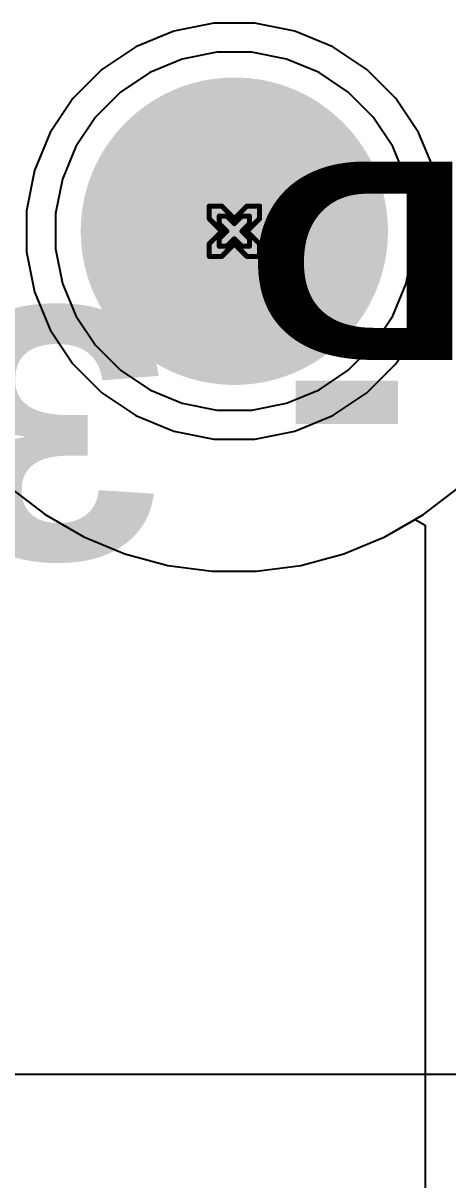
# Model space of a CAD drawing. Header units: inches. Extents: x -3 to 5259, y -3 to 5282.
# Drawn here: x 79.64 to 83.92, y 85.94 to 97.6 of the extents above; entities that cross this region are included whole.
import ezdxf

# ---------------------------------------------------------------- set-up
doc = ezdxf.new("R2010")
doc.units = ezdxf.units.IN
for name, color, linetype in [('Bottom Layer', 5, 'Continuous'), ('Bottom Solder', 6, 'Continuous'), ('Drill Drawing', 1, 'Continuous'), ('Layer 1', 16, 'Continuous'), ('Layer 2', 76, 'Continuous'), ('Pad Holes', 156, 'Continuous'), ('Top Layer', 1, 'Continuous'), ('Top Overlay', 2, 'Continuous'), ('Top Solder', 216, 'Continuous')]:
    doc.layers.add(name, color=color, linetype=linetype)
doc.styles.add('Arial Black_Bold', font='', dxfattribs={"height": 0.2})
doc.styles.get('Arial Black_Bold').set_extended_font_data('Arial Black', bold=True)

msp = doc.modelspace()

# ---------------------------------------------------------------- hatches: boundary and pattern name
at = {"layer": 'Bottom Solder'}
h = msp.add_hatch(color=6, dxfattribs=at)
edge = h.paths.add_edge_path()
edge.add_arc((81.77, 95.505), 0.102, 0, 360)
at = {"layer": 'Pad Holes'}
h = msp.add_hatch(color=7, dxfattribs=at)
edge = h.paths.add_edge_path()
edge.add_arc((81.77, 95.505), 1.55, 0, 360)
at = {"layer": 'Top Solder'}
h = msp.add_hatch(color=216, dxfattribs=at)
edge = h.paths.add_edge_path()
edge.add_arc((81.77, 95.505), 0.102, 0, 360)

# ---------------------------------------------------------------- linework, layer by layer
at = {"layer": 'Bottom Layer'}
for p, q in [((81.158, 97.522), (80.776, 97.364)), ((81.158, 97.522), (80.776, 97.364)), ((81.158, 97.522), (80.776, 97.364)), ((81.564, 97.603), (81.158, 97.522)), ((81.564, 97.603), (81.158, 97.522)), ((81.564, 97.603), (81.158, 97.522)), ((81.77, 97.603), (81.564, 97.603)), ((81.977, 97.603), (81.564, 97.603)), ((81.977, 97.603), (81.564, 97.603)), ((81.977, 97.603), (81.77, 97.603)), ((82.382, 97.522), (81.977, 97.603)), ((82.382, 97.522), (81.977, 97.603)), ((82.382, 97.522), (81.977, 97.603)), ((82.764, 97.364), (82.382, 97.522)), ((82.764, 97.364), (82.382, 97.522)), ((82.764, 97.364), (82.382, 97.522)), ((80.776, 97.364), (80.433, 97.135)), ((80.776, 97.364), (80.433, 97.135)), ((80.776, 97.364), (80.433, 97.135)), ((83.108, 97.135), (82.764, 97.364)), ((83.108, 97.135), (82.764, 97.364)), ((83.108, 97.135), (82.764, 97.364)), ((80.433, 97.135), (80.141, 96.842)), ((80.433, 97.135), (80.141, 96.842)), ((80.433, 97.135), (80.141, 96.842)), ((83.4, 96.842), (83.108, 97.135)), ((83.4, 96.842), (83.108, 97.135)), ((83.4, 96.842), (83.108, 97.135)), ((80.141, 96.842), (79.911, 96.499)), ((80.141, 96.842), (79.911, 96.499)), ((80.141, 96.842), (79.911, 96.499)), ((83.629, 96.499), (83.4, 96.842)), ((83.629, 96.499), (83.4, 96.842)), ((83.629, 96.499), (83.4, 96.842)), ((79.911, 96.499), (79.753, 96.117)), ((79.911, 96.499), (79.753, 96.117)), ((79.911, 96.499), (79.753, 96.117)), ((83.788, 96.117), (83.629, 96.499)), ((83.788, 96.117), (83.629, 96.499)), ((83.788, 96.117), (83.629, 96.499)), ((79.753, 96.117), (79.672, 95.712)), ((79.753, 96.117), (79.672, 95.712)), ((79.753, 96.117), (79.672, 95.712)), ((83.868, 95.712), (83.788, 96.117)), ((83.868, 95.712), (83.788, 96.117)), ((83.868, 95.712), (83.788, 96.117)), ((79.672, 95.712), (79.672, 95.505)), ((79.672, 95.712), (79.672, 95.298)), ((79.672, 95.712), (79.672, 95.298)), ((83.868, 95.505), (83.868, 95.712)), ((83.868, 95.298), (83.868, 95.712)), ((83.868, 95.298), (83.868, 95.712)), ((79.672, 95.505), (79.672, 95.505)), ((79.672, 95.505), (79.672, 95.298)), ((83.868, 95.298), (83.868, 95.505)), ((79.672, 95.298), (79.753, 94.893)), ((79.672, 95.298), (79.753, 94.893)), ((79.672, 95.298), (79.753, 94.893)), ((83.788, 94.893), (83.868, 95.298)), ((83.788, 94.893), (83.868, 95.298)), ((83.788, 94.893), (83.868, 95.298)), ((79.753, 94.893), (79.911, 94.511)), ((79.753, 94.893), (79.911, 94.511)), ((79.753, 94.893), (79.911, 94.511)), ((83.629, 94.511), (83.788, 94.893)), ((83.629, 94.511), (83.788, 94.893)), ((83.629, 94.511), (83.788, 94.893)), ((79.911, 94.511), (80.141, 94.168)), ((79.911, 94.511), (80.141, 94.168)), ((79.911, 94.511), (80.141, 94.168)), ((83.4, 94.168), (83.629, 94.511)), ((83.4, 94.168), (83.629, 94.511)), ((83.4, 94.168), (83.629, 94.511)), ((80.141, 94.168), (80.433, 93.876)), ((80.141, 94.168), (80.433, 93.876)), ((80.141, 94.168), (80.433, 93.876)), ((83.108, 93.876), (83.4, 94.168)), ((83.108, 93.876), (83.4, 94.168)), ((83.108, 93.876), (83.4, 94.168)), ((80.433, 93.876), (80.776, 93.646)), ((80.433, 93.876), (80.776, 93.646)), ((80.433, 93.876), (80.776, 93.646)), ((82.764, 93.646), (83.108, 93.876)), ((82.764, 93.646), (83.108, 93.876)), ((82.764, 93.646), (83.108, 93.876)), ((80.776, 93.646), (81.158, 93.488)), ((80.776, 93.646), (81.158, 93.488)), ((80.776, 93.646), (81.158, 93.488)), ((82.382, 93.488), (82.764, 93.646)), ((82.382, 93.488), (82.764, 93.646)), ((82.382, 93.488), (82.764, 93.646)), ((81.158, 93.488), (81.564, 93.407)), ((81.158, 93.488), (81.564, 93.407)), ((81.158, 93.488), (81.564, 93.407)), ((81.977, 93.407), (82.382, 93.488)), ((81.977, 93.407), (82.382, 93.488)), ((81.977, 93.407), (82.382, 93.488)), ((81.564, 93.407), (81.77, 93.407)), ((81.564, 93.407), (81.977, 93.407)), ((81.564, 93.407), (81.977, 93.407)), ((81.77, 93.407), (81.977, 93.407))]:
    msp.add_line(p, q, dxfattribs=at)
at = {"layer": 'Drill Drawing'}
for points in [[(81.516, 95.632, 0.0508, 0.0508, 0), (81.516, 95.759, 0.0508, 0.0508, 0)], [(81.516, 95.759, 0.0508, 0.0508, 0), (81.643, 95.759, 0.0508, 0.0508, 0)], [(81.643, 95.759, 0.0508, 0.0508, 0), (81.77, 95.632, 0.0508, 0.0508, 0)], [(81.77, 95.632, 0.0508, 0.0508, 0), (81.897, 95.759, 0.0508, 0.0508, 0)], [(81.897, 95.759, 0.0508, 0.0508, 0), (82.024, 95.759, 0.0508, 0.0508, 0)], [(82.024, 95.632, 0.0508, 0.0508, 0), (82.024, 95.759, 0.0508, 0.0508, 0)], [(81.516, 95.632, 0.0508, 0.0508, 0), (81.643, 95.505, 0.0508, 0.0508, 0)], [(81.618, 95.581, 0.0508, 0.0508, 0), (81.618, 95.658, 0.0508, 0.0508, 0)], [(81.618, 95.658, 0.0508, 0.0508, 0), (81.694, 95.658, 0.0508, 0.0508, 0)], [(81.694, 95.658, 0.0508, 0.0508, 0), (81.77, 95.581, 0.0508, 0.0508, 0)], [(81.77, 95.581, 0.0508, 0.0508, 0), (81.846, 95.658, 0.0508, 0.0508, 0)], [(81.846, 95.658, 0.0508, 0.0508, 0), (81.923, 95.658, 0.0508, 0.0508, 0)], [(81.897, 95.505, 0.0508, 0.0508, 0), (82.024, 95.632, 0.0508, 0.0508, 0)], [(81.923, 95.581, 0.0508, 0.0508, 0), (81.923, 95.658, 0.0508, 0.0508, 0)], [(81.516, 95.378, 0.0508, 0.0508, 0), (81.643, 95.505, 0.0508, 0.0508, 0)], [(81.618, 95.581, 0.0508, 0.0508, 0), (81.694, 95.505, 0.0508, 0.0508, 0)], [(81.618, 95.429, 0.0508, 0.0508, 0), (81.694, 95.505, 0.0508, 0.0508, 0)], [(81.846, 95.505, 0.0508, 0.0508, 0), (81.923, 95.581, 0.0508, 0.0508, 0)], [(81.846, 95.505, 0.0508, 0.0508, 0), (81.923, 95.429, 0.0508, 0.0508, 0)], [(81.897, 95.505, 0.0508, 0.0508, 0), (82.024, 95.378, 0.0508, 0.0508, 0)], [(81.618, 95.353, 0.0508, 0.0508, 0), (81.618, 95.429, 0.0508, 0.0508, 0)], [(81.694, 95.353, 0.0508, 0.0508, 0), (81.77, 95.429, 0.0508, 0.0508, 0)], [(81.77, 95.429, 0.0508, 0.0508, 0), (81.846, 95.353, 0.0508, 0.0508, 0)], [(81.923, 95.353, 0.0508, 0.0508, 0), (81.923, 95.429, 0.0508, 0.0508, 0)], [(81.516, 95.251, 0.0508, 0.0508, 0), (81.516, 95.378, 0.0508, 0.0508, 0)], [(81.618, 95.353, 0.0508, 0.0508, 0), (81.694, 95.353, 0.0508, 0.0508, 0)], [(81.643, 95.251, 0.0508, 0.0508, 0), (81.77, 95.378, 0.0508, 0.0508, 0)], [(81.77, 95.378, 0.0508, 0.0508, 0), (81.897, 95.251, 0.0508, 0.0508, 0)], [(81.846, 95.353, 0.0508, 0.0508, 0), (81.923, 95.353, 0.0508, 0.0508, 0)], [(82.024, 95.251, 0.0508, 0.0508, 0), (82.024, 95.378, 0.0508, 0.0508, 0)], [(81.516, 95.251, 0.0508, 0.0508, 0), (81.643, 95.251, 0.0508, 0.0508, 0)], [(81.897, 95.251, 0.0508, 0.0508, 0), (82.024, 95.251, 0.0508, 0.0508, 0)]]:
    msp.add_lwpolyline(points, format="xyseb", dxfattribs=at)
for points in [[(81.504, 95.759, 0.0254, 0.0254, 1), (81.529, 95.759, 0.0254, 0.0254, 1)], [(81.504, 95.759, 0.0254, 0.0254, 1), (81.529, 95.759, 0.0254, 0.0254, 1)], [(81.631, 95.759, 0.0254, 0.0254, 1), (81.656, 95.759, 0.0254, 0.0254, 1)], [(81.631, 95.759, 0.0254, 0.0254, 1), (81.656, 95.759, 0.0254, 0.0254, 1)], [(81.885, 95.759, 0.0254, 0.0254, 1), (81.91, 95.759, 0.0254, 0.0254, 1)], [(81.885, 95.759, 0.0254, 0.0254, 1), (81.91, 95.759, 0.0254, 0.0254, 1)], [(82.012, 95.759, 0.0254, 0.0254, 1), (82.037, 95.759, 0.0254, 0.0254, 1)], [(82.012, 95.759, 0.0254, 0.0254, 1), (82.037, 95.759, 0.0254, 0.0254, 1)], [(81.504, 95.632, 0.0254, 0.0254, 1), (81.529, 95.632, 0.0254, 0.0254, 1)], [(81.504, 95.632, 0.0254, 0.0254, 1), (81.529, 95.632, 0.0254, 0.0254, 1)], [(81.605, 95.658, 0.0254, 0.0254, 1), (81.631, 95.658, 0.0254, 0.0254, 1)], [(81.605, 95.658, 0.0254, 0.0254, 1), (81.631, 95.658, 0.0254, 0.0254, 1)], [(81.681, 95.658, 0.0254, 0.0254, 1), (81.707, 95.658, 0.0254, 0.0254, 1)], [(81.681, 95.658, 0.0254, 0.0254, 1), (81.707, 95.658, 0.0254, 0.0254, 1)], [(81.758, 95.632, 0.0254, 0.0254, 1), (81.783, 95.632, 0.0254, 0.0254, 1)], [(81.758, 95.632, 0.0254, 0.0254, 1), (81.783, 95.632, 0.0254, 0.0254, 1)], [(81.834, 95.658, 0.0254, 0.0254, 1), (81.859, 95.658, 0.0254, 0.0254, 1)], [(81.834, 95.658, 0.0254, 0.0254, 1), (81.859, 95.658, 0.0254, 0.0254, 1)], [(81.91, 95.658, 0.0254, 0.0254, 1), (81.935, 95.658, 0.0254, 0.0254, 1)], [(81.91, 95.658, 0.0254, 0.0254, 1), (81.935, 95.658, 0.0254, 0.0254, 1)], [(82.012, 95.632, 0.0254, 0.0254, 1), (82.037, 95.632, 0.0254, 0.0254, 1)], [(82.012, 95.632, 0.0254, 0.0254, 1), (82.037, 95.632, 0.0254, 0.0254, 1)], [(81.605, 95.581, 0.0254, 0.0254, 1), (81.631, 95.581, 0.0254, 0.0254, 1)], [(81.605, 95.581, 0.0254, 0.0254, 1), (81.631, 95.581, 0.0254, 0.0254, 1)], [(81.631, 95.505, 0.0254, 0.0254, 1), (81.656, 95.505, 0.0254, 0.0254, 1)], [(81.631, 95.505, 0.0254, 0.0254, 1), (81.656, 95.505, 0.0254, 0.0254, 1)], [(81.681, 95.505, 0.0254, 0.0254, 1), (81.707, 95.505, 0.0254, 0.0254, 1)], [(81.681, 95.505, 0.0254, 0.0254, 1), (81.707, 95.505, 0.0254, 0.0254, 1)], [(81.758, 95.581, 0.0254, 0.0254, 1), (81.783, 95.581, 0.0254, 0.0254, 1)], [(81.758, 95.581, 0.0254, 0.0254, 1), (81.783, 95.581, 0.0254, 0.0254, 1)], [(81.834, 95.505, 0.0254, 0.0254, 1), (81.859, 95.505, 0.0254, 0.0254, 1)], [(81.834, 95.505, 0.0254, 0.0254, 1), (81.859, 95.505, 0.0254, 0.0254, 1)], [(81.885, 95.505, 0.0254, 0.0254, 1), (81.91, 95.505, 0.0254, 0.0254, 1)], [(81.885, 95.505, 0.0254, 0.0254, 1), (81.91, 95.505, 0.0254, 0.0254, 1)], [(81.91, 95.581, 0.0254, 0.0254, 1), (81.935, 95.581, 0.0254, 0.0254, 1)], [(81.91, 95.581, 0.0254, 0.0254, 1), (81.935, 95.581, 0.0254, 0.0254, 1)], [(81.605, 95.429, 0.0254, 0.0254, 1), (81.631, 95.429, 0.0254, 0.0254, 1)], [(81.605, 95.429, 0.0254, 0.0254, 1), (81.631, 95.429, 0.0254, 0.0254, 1)], [(81.758, 95.429, 0.0254, 0.0254, 1), (81.783, 95.429, 0.0254, 0.0254, 1)], [(81.758, 95.429, 0.0254, 0.0254, 1), (81.783, 95.429, 0.0254, 0.0254, 1)], [(81.91, 95.429, 0.0254, 0.0254, 1), (81.935, 95.429, 0.0254, 0.0254, 1)], [(81.91, 95.429, 0.0254, 0.0254, 1), (81.935, 95.429, 0.0254, 0.0254, 1)], [(81.504, 95.378, 0.0254, 0.0254, 1), (81.529, 95.378, 0.0254, 0.0254, 1)], [(81.504, 95.378, 0.0254, 0.0254, 1), (81.529, 95.378, 0.0254, 0.0254, 1)], [(81.605, 95.353, 0.0254, 0.0254, 1), (81.631, 95.353, 0.0254, 0.0254, 1)], [(81.605, 95.353, 0.0254, 0.0254, 1), (81.631, 95.353, 0.0254, 0.0254, 1)], [(81.681, 95.353, 0.0254, 0.0254, 1), (81.707, 95.353, 0.0254, 0.0254, 1)], [(81.681, 95.353, 0.0254, 0.0254, 1), (81.707, 95.353, 0.0254, 0.0254, 1)], [(81.758, 95.378, 0.0254, 0.0254, 1), (81.783, 95.378, 0.0254, 0.0254, 1)], [(81.758, 95.378, 0.0254, 0.0254, 1), (81.783, 95.378, 0.0254, 0.0254, 1)], [(81.834, 95.353, 0.0254, 0.0254, 1), (81.859, 95.353, 0.0254, 0.0254, 1)], [(81.834, 95.353, 0.0254, 0.0254, 1), (81.859, 95.353, 0.0254, 0.0254, 1)], [(81.91, 95.353, 0.0254, 0.0254, 1), (81.935, 95.353, 0.0254, 0.0254, 1)], [(81.91, 95.353, 0.0254, 0.0254, 1), (81.935, 95.353, 0.0254, 0.0254, 1)], [(82.012, 95.378, 0.0254, 0.0254, 1), (82.037, 95.378, 0.0254, 0.0254, 1)], [(82.012, 95.378, 0.0254, 0.0254, 1), (82.037, 95.378, 0.0254, 0.0254, 1)], [(81.504, 95.251, 0.0254, 0.0254, 1), (81.529, 95.251, 0.0254, 0.0254, 1)], [(81.504, 95.251, 0.0254, 0.0254, 1), (81.529, 95.251, 0.0254, 0.0254, 1)], [(81.631, 95.251, 0.0254, 0.0254, 1), (81.656, 95.251, 0.0254, 0.0254, 1)], [(81.631, 95.251, 0.0254, 0.0254, 1), (81.656, 95.251, 0.0254, 0.0254, 1)], [(81.885, 95.251, 0.0254, 0.0254, 1), (81.91, 95.251, 0.0254, 0.0254, 1)], [(81.885, 95.251, 0.0254, 0.0254, 1), (81.91, 95.251, 0.0254, 0.0254, 1)], [(82.012, 95.251, 0.0254, 0.0254, 1), (82.037, 95.251, 0.0254, 0.0254, 1)], [(82.012, 95.251, 0.0254, 0.0254, 1), (82.037, 95.251, 0.0254, 0.0254, 1)]]:
    msp.add_lwpolyline(points, format="xyseb", close=True, dxfattribs=at)
at = {"layer": 'Layer 1'}
for p, q in [((81.593, 97.309), (81.244, 97.24)), ((81.948, 97.309), (81.593, 97.309)), ((82.296, 97.24), (81.948, 97.309)), ((81.244, 97.24), (80.916, 97.104)), ((82.625, 97.104), (82.296, 97.24)), ((80.916, 97.104), (80.62, 96.906)), ((82.92, 96.906), (82.625, 97.104)), ((80.62, 96.906), (80.369, 96.655)), ((83.171, 96.655), (82.92, 96.906)), ((80.369, 96.655), (80.172, 96.36)), ((83.369, 96.36), (83.171, 96.655)), ((80.172, 96.36), (80.036, 96.031)), ((83.505, 96.031), (83.369, 96.36)), ((80.036, 96.031), (79.966, 95.683)), ((83.574, 95.683), (83.505, 96.031)), ((79.966, 95.683), (79.966, 95.327)), ((83.574, 95.327), (83.574, 95.683)), ((79.966, 95.327), (80.036, 94.979)), ((83.505, 94.979), (83.574, 95.327)), ((80.036, 94.979), (80.172, 94.651)), ((83.369, 94.651), (83.505, 94.979)), ((80.172, 94.651), (80.369, 94.355)), ((83.171, 94.355), (83.369, 94.651)), ((80.369, 94.355), (80.62, 94.104)), ((82.92, 94.104), (83.171, 94.355)), ((80.62, 94.104), (80.916, 93.906)), ((82.625, 93.906), (82.92, 94.104)), ((80.916, 93.906), (81.244, 93.77)), ((82.296, 93.77), (82.625, 93.906)), ((81.244, 93.77), (81.593, 93.701)), ((81.593, 93.701), (81.948, 93.701)), ((81.948, 93.701), (82.296, 93.77))]:
    msp.add_line(p, q, dxfattribs=at)
at = {"layer": 'Layer 2'}
for p, q in [((81.593, 97.309), (81.244, 97.24)), ((81.948, 97.309), (81.593, 97.309)), ((82.296, 97.24), (81.948, 97.309)), ((81.244, 97.24), (80.916, 97.104)), ((82.625, 97.104), (82.296, 97.24)), ((80.916, 97.104), (80.62, 96.906)), ((82.92, 96.906), (82.625, 97.104)), ((80.62, 96.906), (80.369, 96.655)), ((83.171, 96.655), (82.92, 96.906)), ((80.369, 96.655), (80.172, 96.36)), ((83.369, 96.36), (83.171, 96.655)), ((80.172, 96.36), (80.036, 96.031)), ((83.505, 96.031), (83.369, 96.36)), ((80.036, 96.031), (79.966, 95.683)), ((83.574, 95.683), (83.505, 96.031)), ((79.966, 95.683), (79.966, 95.327)), ((83.574, 95.327), (83.574, 95.683)), ((79.966, 95.327), (80.036, 94.979)), ((83.505, 94.979), (83.574, 95.327)), ((80.036, 94.979), (80.172, 94.651)), ((83.369, 94.651), (83.505, 94.979)), ((80.172, 94.651), (80.369, 94.355)), ((83.171, 94.355), (83.369, 94.651)), ((80.369, 94.355), (80.62, 94.104)), ((82.92, 94.104), (83.171, 94.355)), ((80.62, 94.104), (80.916, 93.906)), ((82.625, 93.906), (82.92, 94.104)), ((80.916, 93.906), (81.244, 93.77)), ((82.296, 93.77), (82.625, 93.906)), ((81.244, 93.77), (81.593, 93.701)), ((81.593, 93.701), (81.948, 93.701)), ((81.948, 93.701), (82.296, 93.77)), ((90.434, 87.002), (64.033, 87.002))]:
    msp.add_line(p, q, dxfattribs=at)
at = {"layer": 'Top Layer'}
for p, q in [((79.505, 92.922), (79.861, 92.648)), ((79.505, 92.922), (79.861, 92.648)), ((83.679, 92.648), (84.036, 92.922)), ((79.861, 92.648), (80.25, 92.423)), ((79.861, 92.648), (80.25, 92.423)), ((83.29, 92.423), (83.679, 92.648)), ((83.29, 92.423), (83.593, 92.599)), ((83.593, 92.599), (83.695, 92.54)), ((83.695, 92.54), (83.695, 67.651)), ((80.25, 92.423), (80.666, 92.251)), ((80.25, 92.423), (80.666, 92.251)), ((82.875, 92.251), (83.29, 92.423)), ((82.875, 92.251), (83.29, 92.423)), ((80.666, 92.251), (81.1, 92.135)), ((80.666, 92.251), (81.1, 92.135)), ((82.441, 92.135), (82.875, 92.251)), ((82.441, 92.135), (82.875, 92.251)), ((81.1, 92.135), (81.545, 92.076)), ((81.1, 92.135), (81.545, 92.076)), ((81.545, 92.076), (81.77, 92.076)), ((81.545, 92.076), (81.995, 92.076)), ((81.77, 92.076), (81.995, 92.076)), ((81.995, 92.076), (82.441, 92.135)), ((81.995, 92.076), (82.441, 92.135))]:
    msp.add_line(p, q, dxfattribs=at)

# ---------------------------------------------------------------- texts
at = {"layer": 'Top Overlay', "style": 'Arial Black_Bold'}
for s, height, p in [('M-SPD', 2, (92.178, 96.207)), ('BLDC DRIVER - 3', 2.54, (112.46, 94.737))]:
    msp.add_text(s, height=height, rotation=180, dxfattribs=at).set_placement(p)

doc.saveas('drawing.dxf')
